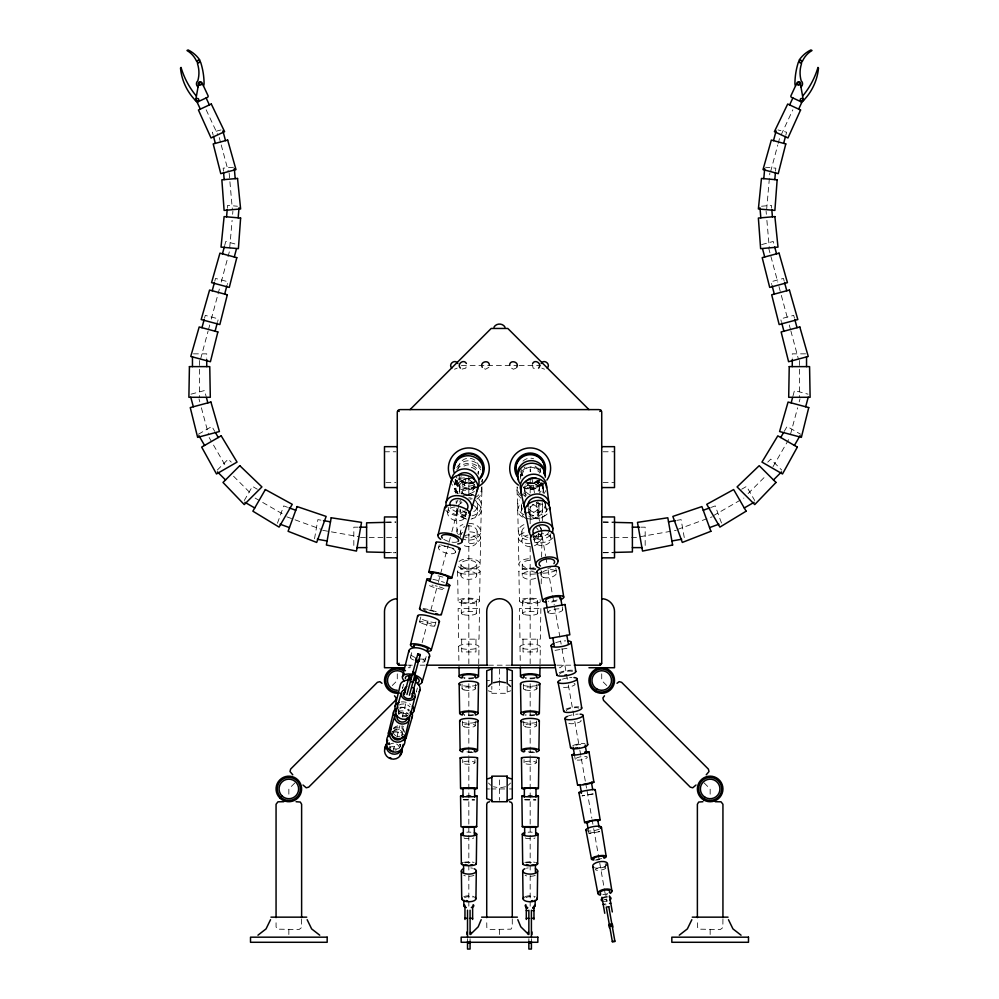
<?xml version="1.0" encoding="UTF-8"?>
<svg xmlns="http://www.w3.org/2000/svg" width="999" height="999" viewBox="0 0 999 999"><rect width="100%" height="100%" fill="white"/><g stroke="black" fill="none" stroke-linecap="round" stroke-linejoin="round"><path stroke-width="0.75" stroke-dasharray="5 3.75" d="M478.708 663.848L479.008 646.703M540.047 663.848L540.347 646.703M479.545 600.961L480.107 571.341M541.208 583.803L541.446 571.341M480.107 564.31L480.694 537.749A11.863 5.932 0 0 0 465.759 532.017M541.608 556.93L542.032 537.749M480.694 531.718L481.318 510.039M542.345 520.879L542.657 510.039M481.318 505.407L481.98 490.072M543.181 493.144L543.319 490.072M482.18 483.853L482.467 479.358M227.322 208.229L227.585 205.357L237.462 206.231M229.695 247.877L232.105 220.379M232.642 214.273L232.904 211.214M766.633 209.69L769.842 173.027M775.561 171.029L775.811 168.157L765.546 167.258M532.205 364.398L533.191 368.107L536.875 369.093M314.523 538.748L317.894 519.617L322.09 520.354M204.545 318.107L205.282 315.359L218.381 318.868L217.645 321.616M214.797 281.156L215.534 278.421L227.984 281.755L227.248 284.49M224.663 245.592L225.762 241.471L237.387 244.593M200.587 359.078L208.129 330.944M208.529 329.458L209.715 325.012M211.301 319.093L217.657 295.392M218.057 293.906L220.03 286.501M221.229 282.055L230.357 247.989M454.52 484.253L455.919 479.033A9.715 8.804 15 0 0 463.024 490.047A9.715 8.804 15 0 0 474.687 484.065L473.289 489.285M447.727 511.525L448.851 507.305M438.524 547.639L439.285 544.78M419.53 621.828L420.991 616.395M410.377 657.529L412.375 650.037M403.584 684.315L402.497 688.373A7.143 3.434 15 0 1 402.959 687.574M393.057 751.173L395.03 743.805M396.915 736.8L399.862 725.786M402.197 717.095L406.306 701.748M422.127 642.694L428.546 618.718M430.844 610.177L437.512 585.252M438.299 582.33L448.151 545.566M449.013 542.345L451.423 533.379M451.823 531.88L457.417 510.976M457.542 510.539L460.327 500.124M461.925 494.168L464.31 485.239M464.46 484.677L466.371 477.572M417.37 688.011L416.283 692.07A7.143 3.434 15 0 0 415.809 690.159M424.887 661.425L426.898 653.933M434.815 625.911L435.901 621.84M455.457 552.185A8.766 3.272 15 0 0 443.494 546.041A8.766 3.272 15 0 0 442.02 551.51A8.766 3.272 15 0 0 455.457 552.185L456.218 549.313M465.546 516.308L466.67 512.087M770.629 171.616L777.771 144.955M778.171 143.469L779.757 137.55M785.863 135.015L786.613 132.243L777.959 129.92M792.994 396.016L794.455 390.534L808.004 394.168M790.471 434.453L797.614 407.779M799.2 401.86L799.999 398.901M277.435 523.239L283.741 505.894L287.749 507.355M781.181 134.815L792.844 109.803M244.256 500.561L252.435 486.388L257.342 489.235M784.265 431.368L787.1 426.448L800.574 434.228M773.001 466.695L789.859 437.487M510.489 783.054L508.291 785.226M488.911 367.307L485.601 369.23L482.892 368.107M217.258 470.117L228.247 459.14L231.256 462.15M294.867 782.916L288.848 788.948L288.848 796.041M392.257 685.526L397.277 680.506L397.277 673.413M767.744 462.15L770.753 459.14L781.742 470.117M748.089 493.581L765.434 476.223M563.399 665.184L560.202 667.732L556.643 667.732M457.23 368.107L454.52 369.23M516.108 368.107L513.399 369.23L510.089 367.307M198.426 434.228L211.9 426.448L214.735 431.368M741.658 489.235L746.565 486.388L754.745 500.561M713.323 515.709L743.868 498.076M593.294 794.03L582.005 795.891L593.244 793.768M599.65 831.68L589.135 833.541M711.251 507.355L715.259 505.894L721.565 523.239M677.584 529.42L712.175 516.833M507.167 692.007L511.001 690.721M589.61 833.079L599.6 831.43M505.519 786.737L499.5 787.886L493.481 786.737M221.041 129.92L212.387 132.243L213.137 135.015M190.996 394.168L204.545 390.534L206.006 396.016M761.613 244.593L773.238 241.471L774.337 245.592M464.048 837.861C462.849 838.96 474.812 838.96 473.613 837.861M525.387 837.861C524.188 838.96 536.151 838.96 534.952 837.861M676.91 520.354L681.106 519.617L684.477 538.748M640.009 536.725L676.248 530.332M555.007 650.399L560.227 649.475M562.037 649.15L569.068 647.914M603.92 899.712L606.942 899.175M233.454 167.258L223.189 168.157L223.439 171.029M761.538 206.231L771.415 205.357L771.678 208.229M386.538 522.327L395.741 522.102M603.259 552.684L612.462 552.459M193.419 353.846L206.731 353.846L206.731 358.104M805.581 353.846L792.269 353.846L792.269 358.104M461.401 365.397L517.782 365.397M519.168 365.397L540.646 365.397M384.49 451.773L395.854 451.773M603.146 451.773L614.51 451.773M385.914 482.442L395.854 482.442M603.146 482.442L614.51 482.442M385.914 522.052L395.854 522.052M603.146 522.052L614.51 522.052M358.079 527.172L353.821 527.172L353.821 547.614M640.921 527.172L645.179 527.172L645.179 547.614M360.464 537.387L385.002 537.387M386.538 537.387L397.277 537.387M601.723 537.387L612.462 537.387M613.998 537.387L638.536 537.387M384.49 552.722L395.854 552.722M603.146 552.722L614.51 552.722M407.617 665.184L412.287 665.184M420.079 665.184L424.75 665.184M488.436 665.184L510.564 665.184M557.005 665.184L572.689 665.184M408.341 667.732L410.052 667.732L410.052 665.184M486.725 680.506L489.56 680.506M509.44 680.506L512.275 680.506M486.725 788.948L489.56 788.948M490.984 788.948L508.016 788.948M509.44 788.948L512.275 788.948M603.259 522.102L612.462 522.327M386.538 552.459L395.741 552.684M544.48 369.23L541.77 368.107M462.125 369.093L465.809 368.107L466.795 364.398M322.752 530.332L358.991 536.725M487.999 690.721L491.833 692.007M286.825 516.833L321.416 529.42M255.132 498.076L285.677 515.709M490.709 785.226L488.511 783.054M606.743 685.526L601.723 680.506L601.723 673.413M704.133 782.916L710.152 788.948L710.152 796.041M233.566 476.223L250.911 493.581M209.141 437.487L225.999 466.695M206.156 109.803L217.819 134.815M794.455 318.107L793.718 315.359L780.619 318.868L781.355 321.616M784.203 281.156L783.466 278.421L771.016 281.755L771.752 284.49M768.643 247.989L777.771 282.055M778.97 286.501L780.943 293.906M781.343 295.392L787.699 319.093M789.285 325.012L790.471 329.458M790.871 330.944L798.413 359.078M219.243 137.55L220.829 143.469M221.229 144.955L228.371 171.616M199.001 398.901L199.8 401.86M201.386 407.779L208.529 434.453M542.457 484.965L543.219 489.273M545.454 504.582L546.341 509.615M550.149 533.766L550.936 538.211A8.329 5.882 -10 0 1 539.522 545.404A8.329 5.882 -10 0 1 537.749 535.364A8.329 5.882 -10 0 1 550.936 538.211M555.819 568.294L556.543 572.377M562.2 606.755L562.737 609.79M605.207 863.71L605.681 866.445M530.282 469.043L530.744 471.665M531.805 477.672L533.828 489.148M533.928 489.747L534.44 492.644M536.238 502.809L537.262 508.616M537.4 509.403L539.497 521.266M540.534 527.197L542.107 536.101M542.207 536.7L545.616 556.018M545.879 557.504L547.19 564.934M548.039 569.767L552.335 594.08M552.597 595.604L554.208 604.72M554.495 606.368L561.151 644.118M561.938 648.551L566.221 672.864M566.495 674.375L567.557 680.456M568.369 685.014L573.988 716.92M574.8 721.478L579.62 748.838M579.882 750.349L585.476 782.092M585.751 783.591L586.538 788.111M587.075 791.121L591.845 818.193M592.12 819.704L592.907 824.212M593.681 828.608L604.008 887.162M604.27 888.66L605.581 896.091M606.106 899.063L606.48 901.148M605.669 903.72L605.918 905.131M588.436 830.619L588.923 833.441M574.712 756.28L575.249 759.315M547.402 609.365L547.927 612.399M540.471 572.402L540.958 575.124M533.491 535.177L534.54 541.108M528.184 507.629L529.07 512.662M525.049 492.47L524.288 488.174A9.228 8.666 -10 0 0 530.132 494.755M766.096 211.214L766.358 214.273M766.895 220.379L769.305 247.877M229.158 173.027L232.367 209.69M455.194 479.358L455.681 486.85M517.02 490.072L517.682 505.407M455.681 490.072L455.819 493.144M456.143 500.811L456.281 503.871M517.682 510.039L518.306 531.718M456.343 510.039L456.968 531.718M518.306 537.749L518.893 564.31M535.801 568.806A11.276 2.922 0 0 0 518.893 571.341L519.455 600.961M457.554 571.341L458.129 600.961M519.992 646.703L520.292 663.848M458.653 646.703L458.953 663.848M799.4 360.489L799.4 397.29M722.939 919.18L722.851 927.609L720.379 929.507L698.663 929.157L697.377 926.947L697.377 919.18M710.152 929.507L710.152 938.024M539.398 486.85L539.398 491.221A9.228 8.666 0 0 0 527.784 482.842M538.936 505.407L538.936 511.8M538.498 533.229L538.498 540.759M537.687 600.961L537.687 613.299M537.312 639.16L537.312 651.947L523.026 651.947L523.026 639.16M536.95 684.04L536.95 688.661M536.613 721.066L536.613 725.699M536.288 759.64L536.288 762.724A6.119 1.586 0 0 1 527.11 764.098A6.119 1.586 0 0 1 527.11 761.35A6.119 1.586 0 0 1 536.288 762.724M531.406 938.698L531.406 940.621M530.169 469.055L530.169 471.715M530.169 477.809L530.169 489.473M530.169 490.072L530.169 493.019M530.169 506.293L530.169 509.24M530.169 510.039L530.169 525.099M530.169 546.803L530.169 570.953M530.169 571.341L530.169 663.673M530.169 683.728L530.169 716.133M530.169 720.754L530.169 756.243M530.169 757.904L530.169 825.124M530.169 826.648L530.169 863.486M530.169 865.022L530.169 871.203M530.169 875.499L530.169 899.674M530.169 901.185L530.169 907.816A4.983 2.11 0 0 1 528.883 907.741M528.858 938.698L528.858 940.621M524.05 759.64L524.05 762.724M523.726 721.066L523.726 725.699M523.389 684.04L523.389 688.661M522.652 600.961L522.652 613.299M522.252 564.31L522.252 575.374M521.84 531.718L521.84 540.759M521.403 505.407L521.403 511.8M520.454 476.598L520.454 474.375A9.715 9.565 0 0 0 520.791 476.86M512.275 919.18L512.275 926.947L511.001 929.157L489.273 929.507L486.813 927.609L486.725 919.18M507.167 686.263L507.167 693.294L491.833 693.294L491.833 686.263M499.5 669.155L499.5 679.095M499.5 680.506L499.5 689.547M499.5 779.907L499.5 800.299M499.5 929.507L499.5 938.024M477.597 505.407L477.597 511.8M477.16 531.718L477.16 540.759M476.748 564.31L476.748 575.374A7.905 3.959 0 0 1 464.872 578.808A7.905 3.959 0 0 1 464.872 571.952A7.905 3.959 0 0 1 476.748 575.374M476.348 600.961L476.348 613.299M475.974 639.16L475.974 651.947L461.688 651.947L461.688 639.16M475.611 684.04L475.611 688.661M475.274 721.066L475.274 725.699M474.95 759.64L474.95 762.724A6.119 1.586 0 0 1 465.771 764.098A6.119 1.586 0 0 1 465.771 761.35A6.119 1.586 0 0 1 474.95 762.724M470.067 938.698L470.067 940.621M468.831 476.361L468.831 489.473M468.831 490.072L468.831 498.926M468.831 525.099L468.831 537.137M468.831 537.749L468.831 570.953M468.831 571.341L468.831 663.673M468.831 683.728L468.831 716.133M468.831 720.754L468.831 756.243M468.831 757.904L468.831 825.124M468.831 826.648L468.831 863.486M468.831 865.022L468.831 871.203M468.831 875.499L468.831 899.674M468.831 901.185L468.831 907.816A4.983 2.11 0 0 0 470.117 907.741M467.52 938.698L467.52 940.621M462.712 759.64L462.712 762.724M462.387 721.066L462.387 725.699M462.05 684.04L462.05 688.661M461.313 600.961L461.313 613.299M460.926 564.31L460.926 575.374M460.502 531.718L460.502 539.248M460.064 509.24L460.064 511.8M459.602 486.85L459.602 491.221M301.623 919.18L301.536 927.609L299.063 929.507L277.347 929.157L276.061 926.947L276.061 919.18M288.848 929.507L288.848 938.024M199.6 360.489L199.6 397.29M472.802 483.204A15.335 15.335 0 0 1 455.556 476.061M477.884 486.725A20.442 20.442 0 0 1 451.823 479.745M425.611 658.928A10.714 5.157 15 0 1 420.629 658.978M415.284 657.542A10.714 5.157 15 0 1 410.989 655.007M407.317 715.509A5.245 4.595 15 0 1 401.061 716.046M399.101 714.285A5.245 4.595 15 0 1 398.326 711.95M398.464 710.751A5.245 4.595 15 0 1 398.938 709.64M399.737 708.716A5.245 4.595 15 0 1 408.516 711.063M398.301 714.06A5.245 4.595 15 0 1 407.08 716.42M398.189 711.613A7.48 6.556 15 0 1 408.404 714.347M401.96 725.823A7.867 6.893 15 0 1 403.621 726.972M398.451 748.638A6.444 4.458 15 0 1 389.66 746.278M388.561 743.918A6.444 4.458 15 0 1 388.648 742.744M399.825 707.28A9.665 6.693 15 0 1 409.153 709.777M392.445 731.905A6.444 4.458 15 0 1 403.221 734.789M394.243 728.995A9.178 6.356 15 0 1 403.121 731.38M407.592 715.621A9.665 6.693 15 0 1 398.251 713.124A6.781 4.695 15 0 1 406.356 714.635M401.248 701.935A9.665 6.693 15 0 1 410.589 704.432M408.191 713.224A6.781 4.695 15 0 1 398.139 709.527M399.35 704.994A6.781 4.695 15 0 1 409.915 706.817M423.089 659.627A7.517 1.798 15 0 1 420.854 661.95M413.598 660.002A7.517 1.798 15 0 1 414.398 657.005M435.751 622.614A11.276 2.685 15 0 1 420.354 618.493M439.323 586.863A8.329 0.999 15 0 1 443.818 589.585A8.329 0.999 15 0 1 431.118 586.388A8.329 0.999 15 0 1 433.191 585.314M435.152 585.739A8.329 0.999 15 0 1 437.25 586.263M442.882 577.097A11.863 1.424 15 0 1 436.95 575.511M453.846 548.439A12.488 1.498 15 0 1 439.348 544.305M400.886 707.517A7.48 5.832 15 0 1 409.365 710.739M476.111 481.006A14.573 14.573 0 0 1 458.529 478.683M458.603 468.394A10.227 10.227 0 0 1 471.478 458.516A10.227 10.227 0 0 1 477.684 473.501M471.478 478.259A10.227 10.227 0 0 1 463.723 477.247M464.173 511.001A9.228 6.731 15 0 1 460.314 520.616A9.228 6.731 15 0 1 447.814 514.497A9.228 6.731 15 0 1 456.006 507.017M466.121 514.448A13.149 9.603 15 0 1 448.151 509.627M471.915 494.68A13.836 10.102 15 0 1 465.247 495.591M458.329 493.743A13.836 10.102 15 0 1 453.009 489.61M465.734 510.801A9.228 6.731 15 0 1 450.299 506.668M389.585 747.427A6.119 5.882 15 0 1 396.965 748.426M393.369 732.279A9.178 8.816 15 0 1 402.235 734.665M389.248 744.904A6.119 5.882 15 0 1 393.556 743.219M396.615 744.043A6.119 5.882 15 0 1 399.488 747.652M400.711 744.33A5.819 5.744 15 0 1 399.013 748.388M396.416 749.874A5.819 5.744 15 0 1 394.917 750.062M390.796 748.363A5.819 5.744 15 0 1 389.872 747.177M389.086 744.292A5.819 5.744 15 0 1 389.285 742.806L388.823 744.505A5.819 5.744 15 0 1 390.322 741.932M400.05 744.542A5.819 5.744 15 0 1 400.249 746.028M399.375 744.467A8.716 8.616 15 0 1 400.761 746.253M465.509 516.733A13.149 4.908 15 0 1 445.791 510.389M456.968 542.007A8.766 3.272 15 0 1 443.469 539.085M457.242 492.869A9.715 8.804 15 0 1 458.891 478.983A9.715 8.804 15 0 1 473.164 484.69A9.715 8.804 15 0 1 464.135 495.629M474.4 491.433A13.836 12.537 15 0 1 452.11 484.503M472.739 481.955A14.573 13.199 15 0 1 458.666 478.196M402.372 734.889A5.519 5.232 15 0 1 401.248 735.714M399.925 736.213A5.519 5.232 15 0 1 397.078 736.176M395.741 735.639A5.519 5.232 15 0 1 392.932 731.056M393.631 728.433A5.519 5.232 15 0 1 403.933 731.206M392.669 732.017A5.519 5.232 15 0 1 402.972 734.777M393.456 728.171A7.867 7.455 15 0 1 405.02 732.879M423.039 608.503A11.276 1.586 15 0 1 436.251 611.775M432.942 579.383A11.863 1.673 15 0 1 444.405 582.454M423.139 609.39A7.905 1.111 15 0 1 425.249 609.44M428.746 610.077A7.905 1.111 15 0 1 434.515 611.738M541.008 479.233A15.335 15.335 0 0 1 527.497 483.491M544.63 482.842A20.442 20.442 0 0 1 521.116 486.725M605.806 868.193A5.245 1.361 -10 0 1 600.312 870.166A5.245 1.361 -10 0 1 595.591 869.63M595.704 869.255A5.245 1.361 -10 0 1 600.524 867.382A5.245 1.361 -10 0 1 605.694 867.494M599.163 859.689A7.48 1.936 -10 0 1 595.441 860.089M599.412 829.058A7.867 2.035 -10 0 1 588.448 830.993M601.623 858.491A5.245 1.361 -10 0 1 595.342 859.377M566.021 709.103A9.178 2.373 -10 0 1 578.808 706.855M562.425 679.158A9.665 2.498 -10 0 1 567.132 677.996M569.605 677.647A9.665 2.498 -10 0 1 571.94 677.484M566.358 710.751A6.444 1.673 -10 0 1 571.59 708.154A6.444 1.673 -10 0 1 578.758 708.129M580.906 720.279A6.444 1.673 -10 0 1 574.313 723.563A6.444 1.673 -10 0 1 569.205 721.94M559.24 672.614A9.665 2.498 -10 0 1 572.702 670.242M555.731 642.632A10.177 2.635 -10 0 1 565.746 640.859M559.602 674.337A6.781 1.761 -10 0 1 565.971 671.44A6.781 1.761 -10 0 1 572.951 671.99M574.05 683.441A6.781 1.761 -10 0 1 568.718 687.05A6.781 1.761 -10 0 1 562.487 685.476M556.381 601.098A10.714 2.772 -10 0 1 548.339 602.235M556.256 570.417A11.276 2.922 -10 0 1 540.559 573.189M557.18 599.949A7.517 1.948 -10 0 1 548.189 601.223M550.461 535.139A11.863 8.392 -10 0 1 533.928 538.061M547.177 514.023A12.488 8.829 -10 0 1 529.782 517.082M548.776 532.405A8.329 5.882 -10 0 1 536.088 535.876M607.729 900.848A4.983 2.11 -10 0 1 603.97 901.298M607.217 894.767A7.105 2.997 -10 0 1 605.419 895.179M605.669 866.133A7.48 3.159 -10 0 1 595.254 867.969M607.679 893.593A4.983 2.11 -10 0 1 601.685 894.305M539.535 479.545A14.573 14.573 0 0 1 525.187 482.08M540.397 468.394A10.227 10.227 0 0 1 539.023 473.501M522.939 475.611A10.227 10.227 0 0 1 520.904 472.714M522.939 461.163A10.227 10.227 0 0 1 533.666 458.778M545.654 490.671A13.149 12.35 -10 0 1 544.043 493.556M525.736 496.778A13.149 12.35 -10 0 1 523.239 494.63M542.782 483.591A13.836 12.999 -10 0 1 523.513 486.988M541.758 482.804A9.228 8.666 -10 0 1 539.223 493.156M525.749 494.63A9.228 8.666 -10 0 1 533.828 482.192A9.228 8.666 -10 0 1 542.757 493.756M572.789 745.591A8.716 2.26 -10 0 1 584.927 743.456M567.307 716.395A9.178 2.373 -10 0 1 578.159 714.098M575.886 745.279A6.119 1.586 -10 0 1 583.204 744.243M548.189 508.291A12.488 10.814 -10 0 1 526.885 512.05M545.229 503.321A8.766 7.592 -10 0 1 539.035 512.062A8.766 7.592 -10 0 1 528.596 508.254M539.535 481.943A9.715 9.565 -10 0 1 526.011 484.328M521.928 475.661A9.715 9.565 -10 0 1 540.397 472.402M541.783 483.029A13.836 13.624 -10 0 1 524.263 486.113M538.611 480.781A14.573 14.348 -10 0 1 528.983 483.341M537.425 481.605A9.715 9.565 -10 0 1 527.859 483.291M521.64 475.974A9.715 9.565 -10 0 1 524.987 466.97M538.661 468.119A9.715 9.565 -10 0 1 540.771 472.602M552.847 537.837A11.863 5.932 -10 0 1 534.677 542.282M550.649 567.707A11.276 5.632 -10 0 1 547.802 568.406M473.901 875.249A5.245 1.361 0 0 1 468.831 876.26A5.245 1.361 0 0 1 463.761 875.249M466.795 832.204A7.867 2.035 0 0 1 470.866 832.204M463.548 862.424A7.48 1.936 0 0 1 474.125 862.424M465.122 862.836A5.245 1.361 0 0 1 472.539 862.836M477.197 684.977A9.665 2.498 0 0 1 462 685.501M473.389 714.535A6.444 1.673 0 0 1 464.273 714.535M473.426 715.409A9.178 2.373 0 0 1 464.235 715.409M473.626 677.559A6.781 1.761 0 0 1 464.036 677.559M473.663 678.483A9.665 2.498 0 0 1 463.998 678.483M464.672 535.664A8.329 5.882 0 0 1 476.048 537.812A8.329 5.882 0 0 1 472.989 545.854A8.329 5.882 0 0 1 461.625 543.706M477.659 503.796A12.488 8.829 0 0 1 472.065 518.568M465.596 518.568A12.488 8.829 0 0 1 456.768 507.754M458.017 505.619A12.488 8.829 0 0 1 465.596 501.51M468.831 523.326A11.863 8.392 0 0 1 480.294 533.891A11.863 8.392 0 0 1 462.899 538.985M457.367 533.891A11.863 8.392 0 0 1 462.899 524.45M466.67 526.036A8.329 5.882 0 0 1 477.085 532.492A8.329 5.882 0 0 1 464.672 536.825M461.625 534.665A8.329 5.882 0 0 1 464.672 526.623M470.766 867.919A7.48 3.159 0 0 1 472.564 868.231M464.51 897.714A4.983 2.11 0 0 1 473.151 897.714M463.811 896.64A7.105 2.997 0 0 1 473.851 896.64M482.205 479.72A13.836 12.999 0 0 1 481.368 481.855M475.749 487.624A13.836 12.999 0 0 1 455.469 479.72M456.843 469.855A13.836 12.999 0 0 1 480.819 469.855M481.98 486.85A13.149 12.35 0 0 1 475.399 497.539M472.24 498.776A13.149 12.35 0 0 1 469.98 499.15M457.442 493.019A13.149 12.35 0 0 1 461.288 476.723M473.439 494.355A9.228 8.666 0 0 1 460.302 490.159A9.228 8.666 0 0 1 466.446 478.471M459.915 493.456A9.228 8.666 0 0 1 475.349 485.089M475.324 722.439A9.178 2.373 0 0 1 462.337 722.439M471.89 751.76A6.119 1.586 0 0 1 465.771 751.76M473.189 752.334A8.716 2.26 0 0 1 464.473 752.334M473.214 505.219A8.766 7.592 0 0 1 477.522 512.787A8.766 7.592 0 0 1 471.103 519.13M466.558 519.13A8.766 7.592 0 0 1 460.364 509.827M462.587 496.041A12.488 10.814 0 0 1 480.369 501.273A12.488 10.814 0 0 1 472.065 515.859M465.596 515.859A12.488 10.814 0 0 1 456.768 508.204M456.768 502.609A12.488 10.814 0 0 1 458.017 499.999M481.53 487.125A13.149 11.389 0 0 1 475.399 499.937M456.131 493.019A13.149 11.389 0 0 1 472.24 479.07M475.024 500.037A8.766 7.592 0 0 1 471.103 512.737M466.558 512.737A8.766 7.592 0 0 1 462.637 510.776M460.364 503.446A8.766 7.592 0 0 1 461.238 501.61M468.831 497.814A8.766 7.592 0 0 1 471.103 498.076M473.688 484.877A9.715 9.565 0 0 1 459.115 476.598M471.341 467.357A9.715 9.565 0 0 1 475.699 469.842M475.749 486.188A13.836 13.624 0 0 1 455.469 477.909M456.843 467.569A13.836 13.624 0 0 1 480.819 467.569M474.987 482.055A14.573 14.348 0 0 1 458.529 479.195M473.688 482.667A9.715 9.565 0 0 1 459.453 476.86M463.973 466.096A9.715 9.565 0 0 1 478.546 474.375M466.683 795.391A8.292 0.724 0 0 1 470.979 795.391M459.065 561.488A11.276 5.632 0 0 1 477.472 560.689A11.276 5.632 0 0 1 472.689 569.605A11.276 5.632 0 0 1 457.554 564.31M480.694 537.749A11.863 5.932 0 0 1 465.759 543.481M458.553 534.79A11.863 5.932 0 0 1 462.899 532.617M535.239 875.249A5.245 1.361 0 0 1 530.169 876.26A5.245 1.361 0 0 1 525.099 875.249M528.134 832.204A7.867 2.035 0 0 1 532.205 832.204M524.875 862.424A7.48 1.936 0 0 1 535.452 862.424M526.461 862.836A5.245 1.361 0 0 1 533.878 862.836M537 685.501A9.665 2.498 0 0 1 521.803 684.977M534.727 714.535A6.444 1.673 0 0 1 525.611 714.535M534.765 715.409A9.178 2.373 0 0 1 525.574 715.409M534.964 677.559A6.781 1.761 0 0 1 525.374 677.559M535.002 678.483A9.665 2.498 0 0 1 525.337 678.483M541.058 570.579A11.276 2.922 0 0 1 538.136 573.401M535.801 573.863A11.276 2.922 0 0 1 518.893 571.341M540.509 601.673A10.714 2.772 0 0 1 524.025 603.234A10.714 2.772 0 0 1 524.025 598.688A10.714 2.772 0 0 1 540.509 600.237M534.328 535.664A8.329 5.882 0 0 1 534.328 545.854M530.169 546.64A8.329 5.882 0 0 1 521.915 541.52A8.329 5.882 0 0 1 528.009 535.064M536.413 502.385A12.488 8.829 0 0 1 539.735 515.709A12.488 8.829 0 0 1 520.604 515.709A12.488 8.829 0 0 1 523.926 502.385M542.032 531.718A11.863 8.392 0 0 1 533.241 539.822M527.097 539.822A11.863 8.392 0 0 1 518.406 532.817A11.863 8.392 0 0 1 524.238 524.45M538.561 525.786A11.863 8.392 0 0 1 541.633 529.545M537.375 534.665A8.329 5.882 0 0 1 532.33 537.412M528.009 537.412A8.329 5.882 0 0 1 521.915 532.492A8.329 5.882 0 0 1 526.011 526.623M536.051 527.559A8.329 5.882 0 0 1 538.211 530.194M525.849 897.714A4.983 2.11 0 0 1 534.49 897.714M525.149 896.64A7.105 2.997 0 0 1 535.189 896.64M526.436 868.231A7.48 3.159 0 0 1 528.234 867.919M542.869 483.653A13.149 12.35 0 0 1 542.082 492.07M520.866 495.579A13.149 12.35 0 0 1 517.02 486.85M542.157 482.854A13.836 12.999 0 0 1 523.251 487.624M536.688 480.719A9.228 8.666 0 0 1 538.161 491.183M525.561 494.355A9.228 8.666 0 0 1 523.651 492.982M536.663 722.439A9.178 2.373 0 0 1 523.676 722.439M533.229 751.76A6.119 1.586 0 0 1 527.11 751.76M534.527 752.334A8.716 2.26 0 0 1 525.811 752.334M532.442 504.47A8.766 7.592 0 0 1 538.636 513.761A8.766 7.592 0 0 1 527.897 519.13M525.786 518.369A8.766 7.592 0 0 1 521.703 509.827M520.866 498.126A13.149 11.389 0 0 1 517.47 487.125M537.712 480.744A13.149 11.389 0 0 1 542.869 493.019M542.232 502.609A12.488 10.814 0 0 1 527.996 516.058M523.926 514.772A12.488 10.814 0 0 1 519.355 499.999M524.887 495.604A12.488 10.814 0 0 1 526.935 494.955M537.762 501.61A8.766 7.592 0 0 1 536.363 510.776A8.766 7.592 0 0 1 525.786 511.988M522.577 509.203A8.766 7.592 0 0 1 521.703 503.446M539.547 479.07A9.715 9.565 0 0 1 525.312 484.877M520.791 479.07A9.715 9.565 0 0 1 538.573 471.815M539.959 484.016A13.836 13.624 0 0 1 524.313 486.725M540.471 479.195A14.573 14.348 0 0 1 527.634 483.179M537.037 481.143A9.715 9.565 0 0 1 525.312 482.667M520.791 471.903A9.715 9.565 0 0 1 521.753 469.592M535.027 466.096A9.715 9.565 0 0 1 539.547 471.903M528.021 795.391A8.292 0.724 0 0 1 532.317 795.391M535.764 578.171A7.905 3.959 0 0 1 524.575 578.171A7.905 3.959 0 0 1 524.575 572.577A7.905 3.959 0 0 1 535.764 572.577M538.561 533.553A11.863 5.932 0 0 1 533.241 543.481M530.169 543.681A11.863 5.932 0 0 1 518.406 538.523A11.863 5.932 0 0 1 527.097 532.017M535.801 569.193A11.276 5.632 0 0 1 519.28 565.771A11.276 5.632 0 0 1 530.169 558.678M534.128 567.732A7.905 3.959 0 0 1 522.327 564.822A7.905 3.959 0 0 1 532.217 560.489M479.545 608.491L479.008 639.16L458.653 639.16L458.129 608.491L479.545 608.491M540.871 608.491L540.347 639.16L519.992 639.16L519.455 608.491L540.871 608.491M463.211 799.787L474.65 799.912L463.211 799.787M524.55 799.787L535.988 799.912L524.55 799.787M421.566 623.176A7.905 1.111 15 0 0 434.478 626.123A7.905 1.111 15 0 0 425.474 622.302A7.905 1.111 15 0 0 421.566 623.176M550.337 613.374A7.517 1.948 -10 0 0 562.574 610.339A7.517 1.948 -10 0 0 553.096 609.59A7.517 1.948 -10 0 0 550.337 613.374M577.21 760.114A6.119 1.586 -10 0 0 587.175 757.629A6.119 1.586 -10 0 0 579.457 757.017A6.119 1.586 -10 0 0 577.21 760.114M532.529 517.494A8.766 7.592 -10 0 0 546.391 511.6A8.766 7.592 -10 0 0 534.203 504.308A8.766 7.592 -10 0 0 532.529 517.494M543.718 577.484A7.905 3.959 -10 0 0 556.455 573.438A7.905 3.959 -10 0 0 546.066 570.342A7.905 3.959 -10 0 0 543.718 577.484M464.273 726.872A6.444 1.673 0 0 0 475.049 726.123A6.444 1.673 0 0 0 467.17 724.088A6.444 1.673 0 0 0 464.273 726.872M464.036 689.909A6.781 1.761 0 0 0 475.387 689.123A6.781 1.761 0 0 0 467.07 686.975A6.781 1.761 0 0 0 464.036 689.909M461.638 648.563A10.177 2.635 0 0 0 478.658 647.377A10.177 2.635 0 0 0 466.196 644.155A10.177 2.635 0 0 0 461.638 648.563M463.524 614.672A7.517 1.948 0 0 0 476.086 613.811A7.517 1.948 0 0 0 466.883 611.425A7.517 1.948 0 0 0 463.524 614.672M460.864 573.401A11.276 2.922 0 0 0 479.72 572.09A11.276 2.922 0 0 0 465.909 568.518A11.276 2.922 0 0 0 460.864 573.401M461.263 602.921A10.714 2.772 0 0 0 479.17 601.673A10.714 2.772 0 0 0 466.058 598.276A10.714 2.772 0 0 0 461.263 602.921M463.524 602.335A7.517 1.948 0 0 0 476.086 601.46A7.517 1.948 0 0 0 466.883 599.075A7.517 1.948 0 0 0 463.524 602.335M463.236 567.107A7.905 3.959 0 0 0 476.473 565.334A7.905 3.959 0 0 0 466.783 560.489A7.905 3.959 0 0 0 463.236 567.107M525.611 726.872A6.444 1.673 0 0 0 536.388 726.123A6.444 1.673 0 0 0 528.496 724.088A6.444 1.673 0 0 0 525.611 726.872M525.374 689.909A6.781 1.761 0 0 0 536.725 689.123A6.781 1.761 0 0 0 528.409 686.975A6.781 1.761 0 0 0 525.374 689.909M522.976 648.563A10.177 2.635 0 0 0 539.997 647.377A10.177 2.635 0 0 0 527.534 644.155A10.177 2.635 0 0 0 522.976 648.563M524.85 614.672A7.517 1.948 0 0 0 537.425 613.811A7.517 1.948 0 0 0 528.221 611.425A7.517 1.948 0 0 0 524.85 614.672M524.85 602.335A7.517 1.948 0 0 0 537.425 601.46A7.517 1.948 0 0 0 528.221 599.075A7.517 1.948 0 0 0 524.85 602.335"/><path stroke-width="1.5" d="M476.311 863.785L476.698 834.165M476.698 826.648L477.122 796.091M477.122 788.461L477.559 757.904M475.936 898.763L476.311 870.966M537.275 898.763L537.649 870.966M537.649 863.785L538.036 834.165M538.449 796.091L538.036 826.648A7.867 0.687 0 0 1 528.134 827.309A7.867 0.687 0 0 1 523.351 826.298M538.449 788.461L538.886 757.904M477.559 750.386L478.009 720.754M478.009 713.348L478.496 683.728M538.886 750.386L539.348 720.754M539.348 713.348L539.835 683.728M478.496 676.323L478.658 666.97M539.835 676.323L539.997 666.97M798.663 109.128L801.897 102.173L791.595 97.365A1.274 1.274 0 0 1 790.971 95.667L796.915 82.929A2.01 2.01 0 0 1 799.587 81.955A2.01 2.01 0 0 1 800.549 84.628L803.371 100.599A53.709 53.709 0 0 0 818.493 68.169L817.969 67.433A79.97 79.97 0 0 1 802.821 95.854M226.573 216.82L227.198 209.653M238.162 217.832L239.036 207.804M763.798 178.659L764.672 168.631M774.812 179.62L775.436 172.452M509.577 365.397C509.565 359.053 519.892 361.825 516.72 367.307M196.179 95.854A79.97 79.97 0 0 1 181.031 67.433L180.507 68.169A53.709 53.709 0 0 0 195.629 100.599L198.451 84.628A2.01 2.01 0 0 1 199.413 81.955A2.01 2.01 0 0 1 202.085 82.929L208.029 95.667A1.274 1.274 0 0 1 207.405 97.365L197.103 102.173L200.337 109.128M446.191 502.072L450.949 481.655M409.315 719.392L405.869 733.766A7.867 6.893 15 0 1 395.504 738.074A7.867 6.893 15 0 1 391.383 728.034M395.08 706.281L400.324 684.765A10.177 7.043 15 0 1 409.365 680.144M437.987 535.227L444.717 507.567M388.386 733.129L393.656 711.625M428.808 571.903L436.088 542.332M402.46 676.773L408.903 650.674M410.502 644.717L417.657 615.809M419.555 608.728L426.848 579.245M410.414 715.284L415.035 696.628M201.973 327.697L204.183 319.48M212.225 290.759L214.435 282.53M222.452 253.821L224.3 246.953M234.278 256.98L236.488 248.751M224.675 294.093L226.873 285.864M215.072 331.218L217.282 322.989M430.045 580.993L432.23 572.827M404.37 694.317L409.428 675.411M409.952 678.396L410.277 677.172M415.509 660.626L416.171 658.166M406.943 694.555L416.071 660.526M409.415 695.217L418.593 660.963M418.968 661.55L419.63 659.09M415.047 679.133L415.297 678.221M411.775 696.303L416.833 677.397M446.128 585.302L448.314 577.135M773.501 140.634L776.098 130.906M783.641 143.344L785.501 136.401M791.158 402.884L792.619 397.39M805.669 406.768L808.241 397.165M270.529 919.704L266.046 928.908L257.954 935.189M395.966 711.425L401.311 692.956M431.181 650.262L439.435 621.64M441.333 614.572L449.762 585.389M481.181 919.704L478.209 926.81L470.891 933.978M691.845 919.704L687.362 928.908L679.27 935.189M451.735 578.046L460.214 548.801M422.115 682.03L429.595 656.218M406.131 737.874L412.325 716.62M462.125 541.695L470.117 514.373M413.761 711.276L419.98 690.034M390.671 729.695L394.867 715.521M471.59 508.878L477.684 488.823M512.025 665.097L512.275 611.513A12.775 12.775 0 0 0 499.5 598.726A12.775 12.775 0 0 0 486.725 611.513L486.975 665.097M203.459 85.877L204.083 84.116A72.028 72.028 0 0 0 200.637 62.2L199.663 61.651A1.274 1.274 0 0 0 197.852 60.377A1.274 1.274 0 0 0 197.652 62.587L197.49 63.699A29.146 29.146 0 0 1 197.802 80.844A3.834 3.834 0 0 0 197.327 86.239L197.989 86.851M397.365 411.501L399.163 409.69M601.635 663.286L599.837 665.097M789.622 104.907L792.869 97.964M780.719 437.512L783.553 432.592M794.417 445.429L800.099 435.589M488.511 686.4L490.709 684.228M532.592 363.474C535.264 358.554 542.619 364.248 538.586 368.107M493.968 327.185C496.203 323.027 502.797 323.027 505.032 327.185M541.158 363.474C543.843 358.566 551.248 364.235 547.19 368.107M410.052 409.602L491.196 328.459L507.804 328.459L588.948 409.602M599.837 411.501L600.986 410.352L599.837 409.69M399.163 665.097L398.014 664.435L399.163 663.286M773.488 479.945L781.518 471.915M604.507 695.804L602.872 697.926L603.533 700.386L690.284 787.137L692.744 787.799L696.016 785.014M617.02 683.291L619.143 681.655L621.603 682.317L708.353 769.068L709.015 771.528L706.231 774.799M588.186 829.22L586.937 822.165L592.295 820.728L597.814 820.241L599.063 827.297M597.814 820.241L597.127 820.604M801.011 86.851L801.673 86.239A3.834 3.834 0 0 0 801.198 80.844A29.146 29.146 0 0 1 801.51 63.699L801.348 62.587M199.363 60.714L199.987 60.277A30.682 30.682 0 0 0 188.149 49.95L186.963 50.499A23.364 23.364 0 0 1 196.453 61.001L197.115 61.426M463.012 797.052L463.012 788.461L474.65 788.461L473.863 788.711M524.35 797.052L524.35 788.461L530.169 787.949L535.988 788.461L535.988 797.052M801.885 61.426L802.547 61.001A23.364 23.364 0 0 1 812.037 50.499L810.851 49.95A30.682 30.682 0 0 0 799.013 60.277L799.637 60.714M744.267 507.967L754.108 502.285M799.337 61.651L798.363 62.2A72.028 72.028 0 0 0 794.917 84.116L795.541 85.877M591.296 782.741L582.966 784.527M703.246 510.264L709.914 507.842M709.565 527.609L718.905 524.2M491.833 669.018L486.725 670.741L486.725 690.284M491.833 777.447L486.725 779.17L486.725 798.713L491.833 800.449M507.167 800.449L512.275 798.713L512.275 779.17L507.167 777.447M493.481 682.717L499.5 681.568L505.519 682.717M668.518 521.84L675.511 520.604M671.89 540.971L681.68 539.235M603.221 904.557L604.482 904.332M609.515 903.446L610.776 903.221M609.29 924.25L611.813 923.8M609.477 925.324L612 924.887M609.59 925.948L612.112 925.511M609.627 926.135L612.137 925.698M612.312 941.42L614.835 940.971M397.277 598.726C390.434 598.688 384.453 604.67 384.49 611.513L384.49 667.732L403.658 667.732M588.586 822.214L586.937 822.165M385.002 522.365L366.608 522.827L366.608 551.96L385.002 552.422M613.998 552.422L632.392 551.96L632.392 522.827L613.998 522.365M399.825 409.602L599.175 409.602M397.277 446.665L384.49 446.665L384.49 487.562L397.277 487.562M601.723 446.665L614.51 446.665L614.51 487.562L601.723 487.562M397.277 516.945L384.49 516.945L384.49 557.842L397.277 557.842M601.723 516.945L614.51 516.945L614.51 557.842L601.723 557.842M359.503 527.172L366.608 527.172M632.392 527.172L639.497 527.172M356.668 547.614L366.608 547.614M632.392 547.614L642.332 547.614M406.306 665.184L399.825 665.184A2.572 2.547 -90 0 1 397.265 662.624L397.277 412.162M426.311 665.184L487.112 665.184M511.888 665.184L555.556 665.184M574.25 665.184L599.175 665.184A2.572 2.547 -90 0 0 601.735 662.624L601.723 412.162M438.798 667.732L554.133 667.732M588.948 667.732L614.51 667.732L614.51 611.513C614.547 604.67 608.566 598.688 601.723 598.726M283.728 801.722L277.959 801.81L276.061 804.27L276.061 917.631M296.066 801.722L300.337 802.06L301.623 804.27L301.623 917.631M489.622 801.722L487.475 802.472L486.725 804.27L486.725 917.631M509.378 801.722L511.525 802.472L512.275 804.27L512.275 917.631M702.934 801.722L698.663 802.06L697.377 804.27L697.377 917.631M715.272 801.722L721.041 801.81L722.939 804.27L722.939 917.631M526.298 908.079L527.572 908.079M532.692 908.079L533.966 908.079M526.298 910.613L527.572 910.613M532.692 910.613L533.966 910.613M270.954 917.157L306.73 917.157M481.605 917.157L517.395 917.157M692.27 917.157L728.046 917.157M464.96 918.318L467.52 918.318M470.067 918.318L472.627 918.318M526.298 918.318L528.858 918.318M531.406 918.318L533.966 918.318M323.489 520.604L330.482 521.84M317.32 539.235L327.11 540.971M525.137 788.711L524.35 788.461M417.594 654.832L420.055 655.494M416.009 660.751L418.481 661.413M415.784 661.575L418.256 662.237M412.974 672.04L415.447 672.702M412.749 672.901L415.222 673.563M408.504 678.858L410.976 679.52M413.449 680.182L415.909 680.843M410.414 681.643L412.874 682.305M507.167 669.018L512.275 670.741L512.275 690.284M289.086 507.842L295.754 510.264M280.095 524.2L289.435 527.609M741.046 935.189L732.954 928.908L728.471 919.704M319.73 935.189L311.638 928.908L307.155 919.704M244.892 502.285L254.733 507.967M528.109 933.978L520.791 926.81L517.819 919.704M508.291 684.228L510.489 686.4M398.014 410.352L399.163 411.501M599.837 663.286L600.986 664.435M217.482 471.915L225.512 479.945M381.98 683.291L379.857 681.655L377.397 682.317L290.647 769.068L289.985 771.528L292.769 774.799M394.493 695.804L396.128 697.926L395.467 700.386L308.716 787.137L306.256 787.799L302.984 785.014M800.461 100.462L800.686 100.699A1.274 1.274 0 0 0 802.771 99.95A1.274 1.274 0 0 0 801.073 98.526A1.274 1.274 0 0 0 800.686 100.699M600.986 410.352L601.635 411.501M457.842 363.474C455.157 358.566 447.752 364.235 451.81 368.107M398.014 664.435L397.365 663.286M466.408 363.474C463.736 358.554 456.381 364.248 460.414 368.107M215.447 432.592L218.282 437.512M198.901 435.589L204.583 445.429M206.131 97.964L209.378 104.907M482.28 367.307C479.108 361.825 489.435 359.053 489.423 365.397M794.817 319.48L797.027 327.697M784.565 282.53L786.775 290.759M774.7 246.953L776.548 253.821M762.512 248.751L764.722 256.98M772.127 285.864L774.325 294.093M781.717 322.989L783.928 331.218M222.902 130.906L225.499 140.634M213.499 136.401L215.359 143.344M206.381 397.39L207.842 402.884M190.759 397.165L193.331 406.768M520.991 492.032L524.3 507.017M525.099 511.575L529.482 532.817M535.726 564.81L530.531 538.761A11.863 5.932 -10 0 1 541.183 530.856A11.863 5.932 -10 0 1 553.896 534.64L557.929 560.901M536.95 571.728L542.644 600.799M558.041 682.13L563.661 711.226M551.111 645.754L556.755 674.837M571.853 755.019L577.584 785.027M564.947 718.518L570.541 747.614M578.908 792.557L584.627 822.564M585.938 829.982L591.47 859.078M597.902 893.456L592.707 866.145A7.48 3.159 -10 0 1 601.448 861.513A7.48 3.159 -10 0 1 606.73 865.284M560.589 597.639L561.925 605.232M566.858 635.327L568.331 643.718M585.164 745.029L586.5 752.634M591.47 782.579L592.719 789.635M609.477 895.878L612.312 911.95M612.462 924.574L612.899 927.084M608.94 925.199L609.378 927.696M601.922 897.202L604.757 913.273M580.019 784.602L581.518 793.069M573.114 747.165L574.45 754.757M552.797 637.812L554.27 646.203M547.127 607.842L545.791 600.249A7.517 1.948 -10 0 1 554.782 596.753A7.517 1.948 -10 0 1 559.765 598.776M589.035 751.985L593.906 782.155M607.442 863.548L611.9 890.996M595.229 789.672L600.137 819.842M601.435 827.247L606.193 856.48M583.029 715.334L587.724 744.58M571.153 642.22L575.799 671.49M577.085 678.783L581.743 708.041M559.14 567.819L563.736 597.09M549.7 507.23L552.847 528.696M548.901 502.672L546.878 487.462A13.149 11.389 -10 0 0 530.282 478.921A13.149 11.389 -10 0 0 521.94 494.855M771.802 209.653L772.427 216.82M759.964 207.804L760.838 217.832M234.328 168.631L235.202 178.659M223.564 172.452L224.188 179.62M520.342 666.97L520.504 676.323M459.003 666.97L459.165 676.323M520.991 720.754L521.441 750.386M520.504 683.728L520.991 713.348M459.165 683.728L459.652 713.348M459.652 720.754L460.114 750.386M521.441 757.904L521.878 788.461M521.878 796.091L522.302 826.648M460.114 757.904L460.551 788.461M460.551 796.091L460.964 826.648A7.867 0.687 0 0 0 470.866 827.309A7.867 0.687 0 0 0 475.649 826.298M522.302 834.165L522.689 863.785M522.689 870.966L523.064 898.763M460.964 834.165L461.351 863.785M461.351 870.966L461.725 898.763M806.543 356.68L806.543 366.621M792.269 359.515L792.269 366.621M535.689 835.239L535.689 826.648L524.65 826.648L524.65 835.239M535.414 865.184L535.414 872.127M535.152 900.149L535.152 905.706M533.966 905.968L533.966 919.467M531.918 931.93L531.918 934.477M531.406 910.214L531.406 936.675M531.406 941.245L531.406 949.05L528.858 949.05L528.858 941.245M528.858 910.214L528.858 934.477M528.346 931.93L528.346 934.477M526.298 905.968L526.298 919.467M512.275 691.358L512.275 778.096M507.167 667.732L507.167 683.816M491.833 667.732L491.833 683.816M486.725 691.358L486.725 778.096M474.65 788.461L474.65 797.052M474.35 835.239L474.35 826.648L463.311 826.648L463.311 835.239M472.627 905.968L472.627 919.467M470.579 931.93L470.579 934.477M470.067 910.214L470.067 934.477M470.067 941.245L470.067 949.05L467.52 949.05L467.52 941.245M467.52 910.214L467.52 936.675M467.008 931.93L467.008 934.477M464.96 905.294L464.96 919.467M463.848 900.149L463.848 905.706M463.586 865.184L463.586 872.127M206.731 359.515L206.731 366.621M192.457 356.68L192.457 366.621M454.021 472.352A15.335 15.335 0 0 1 472.802 453.571A15.335 15.335 0 0 1 479.67 479.233M451.123 478.608A20.442 20.442 0 0 1 459.39 450.249A20.442 20.442 0 0 1 487.362 459.752A20.442 20.442 0 0 1 476.66 487.275M404.445 680.881A10.177 4.895 15 0 1 406.243 674.188A10.177 4.895 15 0 1 420.142 677.921A10.177 4.895 15 0 1 418.344 684.615M408.916 652.06A10.714 5.157 15 0 1 420.579 648.463A10.714 5.157 15 0 1 428.896 657.404M414.935 676.673A7.143 3.434 15 0 1 417.819 682.667M405.394 678.471A7.143 3.434 15 0 1 411.363 675.711M409.203 715.971A7.48 6.556 15 0 1 401.361 723.988A7.48 6.556 15 0 1 395.554 713.948M407.292 717.619A5.245 4.595 15 0 1 401.573 722.04A5.245 4.595 15 0 1 397.028 716.096M405.756 734.49A9.178 6.356 15 0 1 404.12 740.634M388.761 736.513A9.178 6.356 15 0 1 390.397 730.381M394.043 715.184A9.665 6.693 15 0 1 395.766 708.728M410.814 711.325A9.665 6.693 15 0 1 411.551 718.206M416.645 682.816A10.177 7.043 15 0 1 419.168 691.695M395.467 709.839A9.665 6.693 15 0 1 399.038 702.434M412.25 705.981A9.665 6.693 15 0 1 412.987 712.861M397.777 708.254A6.781 4.695 15 0 1 397.864 707.017M413.062 647.277A10.714 2.56 15 0 1 413.998 643.781A10.714 2.56 15 0 1 428.621 647.702A10.714 2.56 15 0 1 427.684 651.198M417.857 616.57A11.276 2.685 15 0 1 429.245 616.121A11.276 2.685 15 0 1 438.886 622.215M414.323 646.665A7.517 1.798 15 0 1 421.303 645.754A7.517 1.798 15 0 1 426.898 650.037M436.401 542.819A12.488 1.498 15 0 1 450.112 544.555A12.488 1.498 15 0 1 458.404 549.088M431.905 573.776A11.863 1.424 15 0 1 432.43 571.828A11.863 1.424 15 0 1 448.638 576.173A11.863 1.424 15 0 1 448.114 578.121M433.179 573.601A8.329 0.999 15 0 1 439.473 573.738A8.329 0.999 15 0 1 447.977 577.31M412.687 687.549A4.983 3.884 15 0 1 412.1 693.718M405.294 691.895A4.983 3.884 15 0 1 406.718 686.588M410.202 712.212A7.48 5.832 15 0 1 402.634 719.193A7.48 5.832 15 0 1 396.603 710.027M414.036 692.307A7.105 5.532 15 0 1 412 699.874A7.105 5.532 15 0 1 402.297 697.277A7.105 5.532 15 0 1 404.333 689.71M413.074 695.067A4.983 3.884 15 0 1 407.167 698.551A4.983 3.884 15 0 1 403.771 692.569M454.258 468.394A14.573 14.573 0 0 1 473.813 454.695A14.573 14.573 0 0 1 479.995 477.759M446.653 507.167A13.149 9.603 15 0 1 461.376 496.203A13.149 9.603 15 0 1 468.643 513.061M450.724 484.303A13.836 10.102 15 0 1 466.933 475.474A13.836 10.102 15 0 1 476.548 491.221M449.837 504.857A9.228 6.731 15 0 1 460.639 498.976A9.228 6.731 15 0 1 467.045 509.478M402.31 749.2A8.716 8.379 15 0 1 399.825 755.119M384.915 749.025A8.716 8.379 15 0 1 387.4 743.119M387 743.044A9.178 8.816 15 0 1 389.285 734.527M404.645 738.648A9.178 8.816 15 0 1 403.796 745.341M391.171 758.229A6.119 5.882 15 0 1 389.685 757.629M401.948 750.574A8.716 8.616 15 0 1 390.996 758.865A8.716 8.616 15 0 1 385.664 746.216M402.722 746.041A8.292 8.192 15 0 1 392.32 753.92A8.292 8.192 15 0 1 387.262 741.895M392.957 751.56A5.819 5.744 15 0 1 389.423 748.875M440.671 539.36A12.488 4.658 15 0 1 442.382 532.991A12.488 4.658 15 0 1 459.44 537.562A12.488 4.658 15 0 1 457.729 543.931M444.83 508.916A13.149 4.908 15 0 1 458.691 506.231A13.149 4.908 15 0 1 469.355 515.484M442.307 538.074A8.766 3.272 15 0 1 449.787 535.027A8.766 3.272 15 0 1 458.017 541.47M454.208 467.532A14.573 13.199 15 0 1 472.689 456.456A14.573 13.199 15 0 1 481.368 475.974M451.548 481.231A13.836 12.537 15 0 1 468.556 469.43A13.836 12.537 15 0 1 477.372 488.149M458.316 475.124A9.715 8.804 15 0 1 474.562 479.483M403.171 744.367A8.292 7.842 15 0 1 392.882 751.835A8.292 7.842 15 0 1 387.712 740.222M405.319 734.814A7.867 7.455 15 0 1 395.542 741.907A7.867 7.455 15 0 1 390.621 730.881M402.809 736.138A5.519 5.232 15 0 1 396.116 739.76A5.519 5.232 15 0 1 392.132 733.278M446.715 583.354A11.863 1.673 15 0 1 446.103 585.639A11.863 1.673 15 0 1 429.895 581.293A11.863 1.673 15 0 1 430.507 579.008M441.071 614.073A11.276 1.586 15 0 1 430.032 613.186A11.276 1.586 15 0 1 420.03 608.428M437.749 613.91A7.905 1.111 15 0 1 435.639 613.861M426.373 611.563A7.905 1.111 15 0 1 424.837 610.963M198.364 101.586A2.06 2.06 0 0 1 195.442 99.55M199.663 61.651A1.274 1.274 0 0 1 197.652 62.587M803.558 99.55A2.06 2.06 0 0 1 800.636 101.586M517.607 477.185A15.335 15.335 0 0 1 528.171 453.184A15.335 15.335 0 0 1 544.58 473.638M518.444 485.139A20.442 20.442 0 0 1 513.424 456.655A20.442 20.442 0 0 1 541.895 451.635A20.442 20.442 0 0 1 546.915 480.119M587.15 830.793A7.867 2.035 -10 0 1 593.331 826.61A7.867 2.035 -10 0 1 600.574 828.433M593.856 860.052A7.48 1.936 -10 0 1 593.381 857.354A7.48 1.936 -10 0 1 603.796 855.519A7.48 1.936 -10 0 1 604.27 858.216M593.893 859.015A5.245 1.361 -10 0 1 599.275 856.343A5.245 1.361 -10 0 1 603.421 857.666M573.988 677.534A9.665 2.498 -10 0 1 574.6 681.018A9.665 2.498 -10 0 1 561.138 683.391A9.665 2.498 -10 0 1 560.526 679.907M581.331 707.479A9.178 2.373 -10 0 1 573.114 711.975A9.178 2.373 -10 0 1 563.861 710.564M567.894 640.908A10.177 2.635 -10 0 1 568.543 644.58A10.177 2.635 -10 0 1 554.37 647.077A10.177 2.635 -10 0 1 553.721 643.406M575.362 670.903A9.665 2.498 -10 0 1 566.708 675.624A9.665 2.498 -10 0 1 556.967 674.15M566.583 674.887A6.781 1.761 -10 0 1 564.847 675.137M546.078 602.185A10.714 2.772 -10 0 1 545.392 598.326A10.714 2.772 -10 0 1 560.302 595.704A10.714 2.772 -10 0 1 560.988 599.562M537.45 572.402A11.276 2.922 -10 0 1 547.539 566.895A11.276 2.922 -10 0 1 558.903 568.618M531.78 536.675A11.863 8.392 -10 0 1 539.71 522.502A11.863 8.392 -10 0 1 552.01 533.104M525.911 513.748A12.488 8.829 -10 0 1 535.864 500.711A12.488 8.829 -10 0 1 549.675 509.565M533.516 533.653A8.329 5.882 -10 0 1 540.147 524.962A8.329 5.882 -10 0 1 549.35 530.869M609.328 896.99A4.983 2.11 -10 0 1 609.84 899.924M602.897 901.148A4.983 2.11 -10 0 1 601.673 898.775A4.983 2.11 -10 0 1 607.03 896.84M593.968 867.532A7.48 3.159 -10 0 1 593.106 866.907M600.324 895.191A7.105 2.997 -10 0 1 599.587 891.008A7.105 2.997 -10 0 1 609.477 889.26A7.105 2.997 -10 0 1 610.214 893.443M600.836 894.018A4.983 2.11 -10 0 1 604.532 890.146A4.983 2.11 -10 0 1 609.34 892.507M516.97 474.55A14.573 14.573 0 0 1 529.532 453.833A14.573 14.573 0 0 1 543.856 473.376M520.154 483.828A13.836 12.999 -10 0 1 528.109 463.686A13.836 12.999 -10 0 1 545.304 477.235M521.428 491.92A13.149 12.35 -10 0 1 531.231 474.4A13.149 12.35 -10 0 1 546.441 487.512M525.886 481.655A9.228 8.666 -10 0 1 536.613 478.371M580.094 714.148A9.178 2.373 -10 0 1 580.681 717.457A9.178 2.373 -10 0 1 567.894 719.705A9.178 2.373 -10 0 1 567.307 716.395M587.337 744.055A8.716 2.26 -10 0 1 579.532 748.326A8.716 2.26 -10 0 1 570.741 746.99M577.847 747.876A6.119 1.586 -10 0 1 575.074 747.951M584.627 752.097A8.716 0.762 -10 0 1 587.549 752.697A8.716 0.762 -10 0 1 575.024 755.057A8.716 0.762 -10 0 1 574.275 754.045M591.433 782.067A8.292 0.724 -10 0 1 587.986 783.903A8.292 0.724 -10 0 1 577.834 784.802M525.199 509.702A12.488 10.814 -10 0 1 534.715 494.193A12.488 10.814 -10 0 1 548.963 505.506M527.959 506.368A8.766 7.592 -10 0 1 535.277 497.365A8.766 7.592 -10 0 1 545.229 503.321M517.07 475.149A14.573 14.348 -10 0 1 529.682 454.707A14.573 14.348 -10 0 1 543.956 473.913M518.656 480.082A13.836 13.624 -10 0 1 528.846 460.864A13.836 13.624 -10 0 1 544.992 475.437M588.611 822.477A7.867 0.687 -10 0 1 585.963 821.94A7.867 0.687 -10 0 1 597.265 819.804A7.867 0.687 -10 0 1 597.939 820.716M581.393 792.632A8.292 0.724 -10 0 1 584.84 790.796A8.292 0.724 -10 0 1 594.992 789.909M539.672 568.169A11.276 5.632 -10 0 1 538.286 560.314A11.276 5.632 -10 0 1 553.983 557.542A11.276 5.632 -10 0 1 555.369 565.397M540.422 565.996A7.905 3.959 -10 0 1 546.141 558.965A7.905 3.959 -10 0 1 553.921 563.611M474.4 832.729A7.867 2.035 0 0 1 474.4 835.614A7.867 2.035 0 0 1 463.261 835.614A7.867 2.035 0 0 1 463.261 832.729M476.061 863.286A7.48 1.936 0 0 1 467.857 865.708A7.48 1.936 0 0 1 462.35 862.824M472.539 864.747A5.245 1.361 0 0 1 470.192 865.109M467.47 865.109A5.245 1.361 0 0 1 465.122 864.747M460.464 684.977A9.665 2.498 0 0 1 467.569 681.243A9.665 2.498 0 0 1 478.171 684.377M462.337 715.034A9.178 2.373 0 0 1 462.337 711.675A9.178 2.373 0 0 1 475.324 711.675A9.178 2.373 0 0 1 475.324 715.034M463.249 714.185A6.444 1.673 0 0 1 467.994 711.7A6.444 1.673 0 0 1 475.049 713.786M462 678.096A9.665 2.498 0 0 1 462 674.55A9.665 2.498 0 0 1 475.661 674.55A9.665 2.498 0 0 1 475.661 678.096M462.962 677.197A6.781 1.761 0 0 1 468.831 674.562A6.781 1.761 0 0 1 474.7 677.197M473.151 904.657A4.983 2.11 0 0 1 471.328 907.542M466.333 907.542A4.983 2.11 0 0 1 464.011 905.169M474.125 868.73A7.48 3.159 0 0 1 474.125 873.201A7.48 3.159 0 0 1 463.548 873.201A7.48 3.159 0 0 1 463.548 868.73M474.987 897.264A7.105 2.997 0 0 1 469.755 901.735A7.105 2.997 0 0 1 461.975 897.989M467.544 900.798A4.983 2.11 0 0 1 466.333 900.586M459.965 721.378A9.178 2.373 0 0 1 470.029 718.406A9.178 2.373 0 0 1 476.785 721.952M462.662 751.972A8.716 2.26 0 0 1 462.662 748.788A8.716 2.26 0 0 1 475 748.788A8.716 2.26 0 0 1 475 751.972M462.924 750.786A6.119 1.586 0 0 1 469.63 748.813A6.119 1.586 0 0 1 474.138 751.173M461.276 758.278A8.716 0.762 0 0 1 467.694 757.155A8.716 0.762 0 0 1 477.26 758.104M462.974 788.96A8.292 0.724 0 0 1 462.974 787.949A8.292 0.724 0 0 1 474.687 787.949A8.292 0.724 0 0 1 474.687 788.96M474.687 795.579A8.292 0.724 0 0 1 474.687 796.603A8.292 0.724 0 0 1 462.974 796.603A8.292 0.724 0 0 1 462.974 795.579M399.488 693.094A12.775 12.775 0 0 1 384.927 677.21A12.775 12.775 0 0 1 405.482 670.729M397.277 690.284A9.778 9.778 0 0 1 388.236 676.773A9.778 9.778 0 0 1 404.183 673.601M397.277 692.007A11.501 11.501 0 0 1 386.163 677.534A11.501 11.501 0 0 1 403.022 670.554M535.739 832.729A7.867 2.035 0 0 1 535.739 835.614A7.867 2.035 0 0 1 524.6 835.614A7.867 2.035 0 0 1 524.6 832.729M536.65 862.824A7.48 1.936 0 0 1 531.143 865.708A7.48 1.936 0 0 1 522.939 863.286M533.878 864.747A5.245 1.361 0 0 1 531.53 865.109M528.808 865.109A5.245 1.361 0 0 1 526.461 864.747M520.829 684.377A9.665 2.498 0 0 1 531.431 681.243A9.665 2.498 0 0 1 538.536 684.977M523.676 715.034A9.178 2.373 0 0 1 523.676 711.675A9.178 2.373 0 0 1 536.663 711.675A9.178 2.373 0 0 1 536.663 715.034M523.951 713.786A6.444 1.673 0 0 1 531.006 711.7A6.444 1.673 0 0 1 535.751 714.185M523.339 678.096A9.665 2.498 0 0 1 523.339 674.55A9.665 2.498 0 0 1 537 674.55A9.665 2.498 0 0 1 537 678.096M524.3 677.197A6.781 1.761 0 0 1 530.169 674.562A6.781 1.761 0 0 1 536.038 677.197M534.989 905.169A4.983 2.11 0 0 1 532.667 907.542M527.672 907.542A4.983 2.11 0 0 1 525.849 904.657M535.452 868.73A7.48 3.159 0 0 1 535.452 873.201A7.48 3.159 0 0 1 524.875 873.201A7.48 3.159 0 0 1 524.875 868.73M537.025 897.989A7.105 2.997 0 0 1 529.245 901.735A7.105 2.997 0 0 1 524.013 897.264M532.667 900.586A4.983 2.11 0 0 1 531.456 900.798M522.215 721.952A9.178 2.373 0 0 1 528.971 718.406A9.178 2.373 0 0 1 539.035 721.378M524 751.972A8.716 2.26 0 0 1 524 748.788A8.716 2.26 0 0 1 536.338 748.788A8.716 2.26 0 0 1 536.338 751.972M524.862 751.173A6.119 1.586 0 0 1 529.37 748.813A6.119 1.586 0 0 1 536.076 750.786M521.74 758.104A8.716 0.762 0 0 1 531.306 757.155A8.716 0.762 0 0 1 537.724 758.278M524.313 788.96A8.292 0.724 0 0 1 524.313 787.949A8.292 0.724 0 0 1 536.026 787.949A8.292 0.724 0 0 1 536.026 788.96M536.026 795.579A8.292 0.724 0 0 1 536.026 796.603A8.292 0.724 0 0 1 524.313 796.603A8.292 0.724 0 0 1 524.313 795.579M189.423 366.621L188.886 397.29L210.302 397.29L209.765 366.621L189.423 366.621M789.235 366.621L788.698 397.29L810.114 397.29L809.577 366.621L789.235 366.621M240.622 218.044L238.386 248.639L221.004 247.115L224.113 216.608L240.622 218.044M777.147 179.82L774.887 210.414L758.378 208.966L761.463 178.446L777.147 179.82M331.193 517.769L326.386 545.029L356.468 551.073L361.526 522.377L331.193 517.769M808.753 407.592L801.36 437.362L779.582 431.531L788.074 402.048L808.753 407.592M217.857 331.955L210.414 361.713L190.759 356.443L199.188 326.96L217.857 331.955M227.31 294.805L219.842 324.55L201.174 319.555L209.578 290.047L227.31 294.805M236.8 257.655L229.295 287.4L211.563 282.642L219.942 253.147L236.8 257.655M785.788 143.931L778.233 173.651L763.024 169.58L771.34 140.06L785.788 143.931M417.857 653.846L416.208 659.977L418.706 660.551L420.329 654.507L417.857 653.846M297.09 506.58L288.099 531.293L316.683 542.432L326.149 516.421L297.09 506.58M800.574 110.015L787.961 137.974L774.4 131.656L787.699 104.021L800.574 110.015M797.327 447.102L782.504 473.963L761.95 462.1L777.809 435.839L797.327 447.102M265.359 489.56L252.872 511.188L279.096 527.097L292.245 504.32L265.359 489.56M775.998 482.455L754.745 504.582L737.087 486.913L759.215 465.671L775.998 482.455M239.785 465.671L223.002 482.455L244.256 504.582L261.913 486.913L239.785 465.671M746.128 511.188L719.904 527.097L706.755 504.32L733.641 489.56L746.128 511.188M221.191 435.839L201.673 447.102L216.496 473.963L237.05 462.1L221.191 435.839M211.301 104.021L198.426 110.015L211.039 137.974L224.6 131.656L211.301 104.021M710.901 531.293L682.317 542.432L672.851 516.421L701.91 506.58L710.901 531.293M227.66 140.06L213.212 143.931L220.767 173.651L235.976 169.58L227.66 140.06M210.926 402.048L190.247 407.592L197.64 437.362L219.418 431.531L210.926 402.048M779.058 253.147L762.2 257.655L769.705 287.4L787.437 282.642L779.058 253.147M789.422 290.047L771.69 294.805L779.158 324.55L797.826 319.555L789.422 290.047M799.812 326.96L781.143 331.955L788.586 361.713L808.241 356.443L799.812 326.96M672.614 545.029L642.532 551.073L637.474 522.377L667.807 517.769L672.614 545.029M565.047 604.507L543.956 608.229L549.8 638.336L569.842 634.802L565.047 604.507M608.791 906.68L606.268 907.129L612.412 941.957L614.934 941.52L608.791 906.68M237.537 178.446L221.853 179.82L224.113 210.414L240.622 208.966L237.537 178.446M774.887 216.608L758.378 218.044L760.614 248.639L777.996 247.115L774.887 216.608M507.167 776.161L491.833 776.161L491.833 801.722L507.167 801.722L507.167 776.161M327.173 937.174L250.512 937.174L250.512 942.282L327.173 942.282L327.173 937.174M537.837 937.174L461.163 937.174L461.163 942.282L537.837 942.282L537.837 937.174M748.488 937.174L671.827 937.174L671.827 942.282L748.488 942.282L748.488 937.174M470.067 942.644L467.52 942.644L470.067 942.719M531.406 942.644L528.858 942.644L531.406 942.719M196.766 100.774A1.274 1.274 0 0 0 198.764 99.838A1.274 1.274 0 0 0 196.953 98.564A1.274 1.274 0 0 0 196.766 100.774M199.538 84.828A1.274 1.274 0 0 0 201.536 83.891A1.274 1.274 0 0 0 199.725 82.617A1.274 1.274 0 0 0 199.538 84.828M797.914 84.765A1.274 1.274 0 0 0 799.987 84.003A1.274 1.274 0 0 0 798.301 82.58A1.274 1.274 0 0 0 797.914 84.765M799.787 62.512A1.274 1.274 0 0 0 801.872 61.763A1.274 1.274 0 0 0 800.174 60.34A1.274 1.274 0 0 0 799.787 62.512M595.342 691.583A12.775 12.775 0 0 0 614.51 680.506A12.775 12.775 0 0 0 595.342 669.442A12.775 12.775 0 0 0 595.342 691.583M595.978 690.471A11.501 11.501 0 0 0 613.224 680.506A11.501 11.501 0 0 0 595.978 670.554A11.501 11.501 0 0 0 595.978 690.471M596.84 688.973A9.778 9.778 0 0 0 611.5 680.506A9.778 9.778 0 0 0 596.84 672.052A9.778 9.778 0 0 0 596.84 688.973M703.771 800.012A12.775 12.775 0 0 0 722.939 788.948A12.775 12.775 0 0 0 703.771 777.871A12.775 12.775 0 0 0 703.771 800.012M704.407 798.9A11.501 11.501 0 0 0 721.653 788.948A11.501 11.501 0 0 0 704.407 778.983A11.501 11.501 0 0 0 704.407 798.9M705.269 797.402A9.778 9.778 0 0 0 719.929 788.948A9.778 9.778 0 0 0 705.269 780.481A9.778 9.778 0 0 0 705.269 797.402M279.807 797.976A12.775 12.775 0 0 0 301.186 792.244A12.775 12.775 0 0 0 285.539 776.598A12.775 12.775 0 0 0 279.807 797.976M281.93 795.853A9.778 9.778 0 0 0 298.289 791.47A9.778 9.778 0 0 0 286.313 779.495A9.778 9.778 0 0 0 281.93 795.853M280.707 797.077A11.501 11.501 0 0 0 299.95 791.92A11.501 11.501 0 0 0 285.864 777.834A11.501 11.501 0 0 0 280.707 797.077"/></g></svg>
